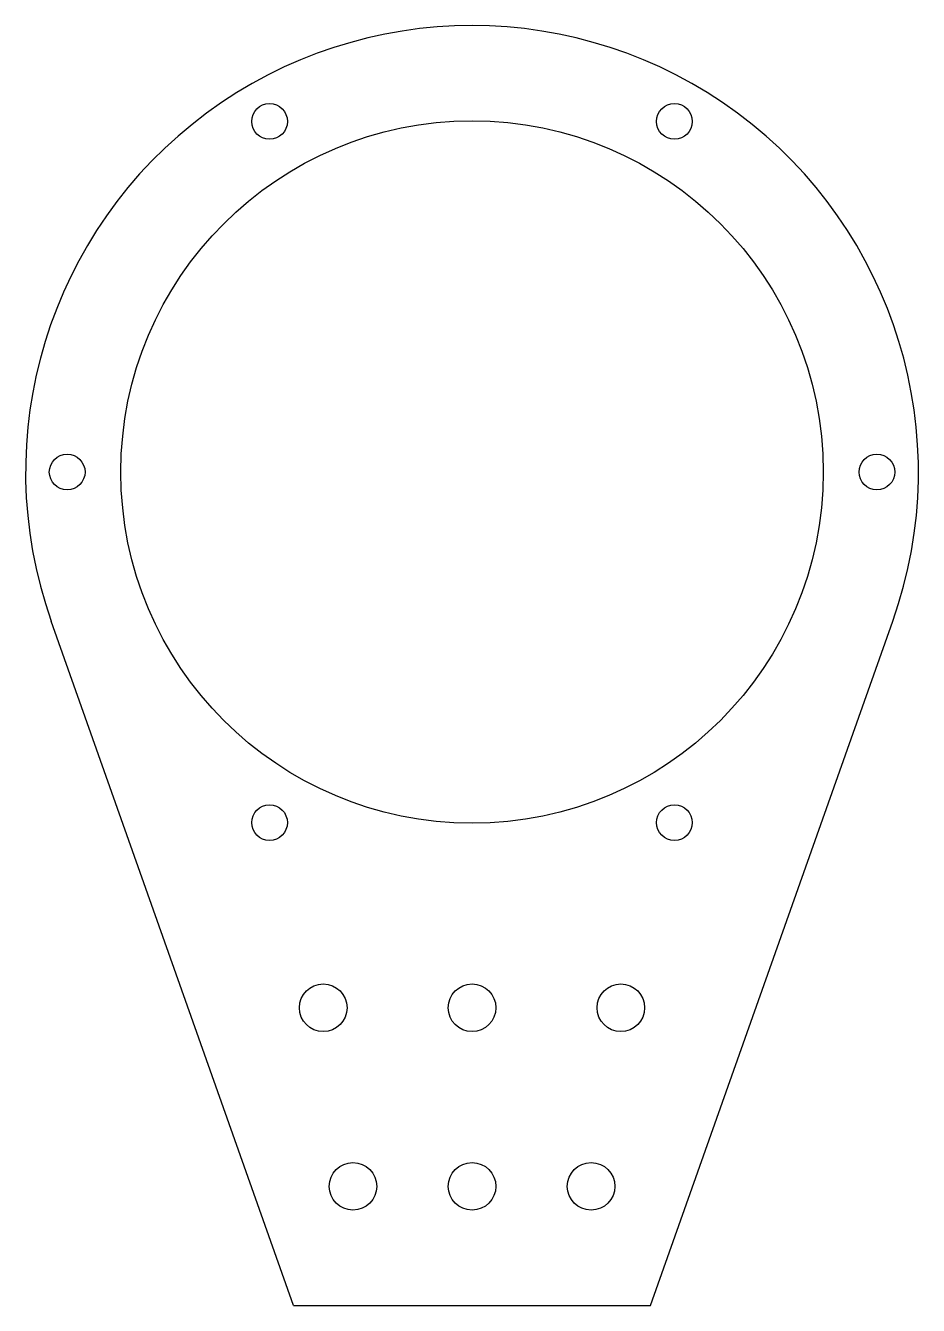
# Model space of a CAD drawing. Header units: millimetres. Extents: x 73 to 148, y 102 to 209.
import ezdxf

# ---------------------------------------------------------------- set-up
doc = ezdxf.new("R2010")
doc.units = ezdxf.units.MM

msp = doc.modelspace()

# ---------------------------------------------------------------- linework, layer by layer
at = {"color": 7, "linetype": 'Continuous', "lineweight": 25}
for p, q in [((95.32, 101.86), (74.97, 159.34)), ((125.32, 101.86), (145.67, 159.34)), ((95.32, 101.86), (125.32, 101.86))]:
    msp.add_line(p, q, dxfattribs=at)
for centre, radius in [((93.31, 201.31), 1.5), ((127.32, 201.31), 1.5), ((110.32, 171.86), 29.5), ((76.31, 171.86), 1.5), ((144.33, 171.86), 1.5), ((93.31, 142.41), 1.5), ((127.32, 142.41), 1.5), ((97.82, 126.86), 2), ((110.32, 126.86), 2), ((122.82, 126.86), 2), ((100.32, 111.86), 2), ((110.32, 111.86), 2), ((120.32, 111.86), 2)]:
    msp.add_circle(centre, radius, dxfattribs=at)
msp.add_arc((110.32, 171.86), 37.5, 340.5057, 199.4943, dxfattribs=at)

doc.saveas('drawing.dxf')
